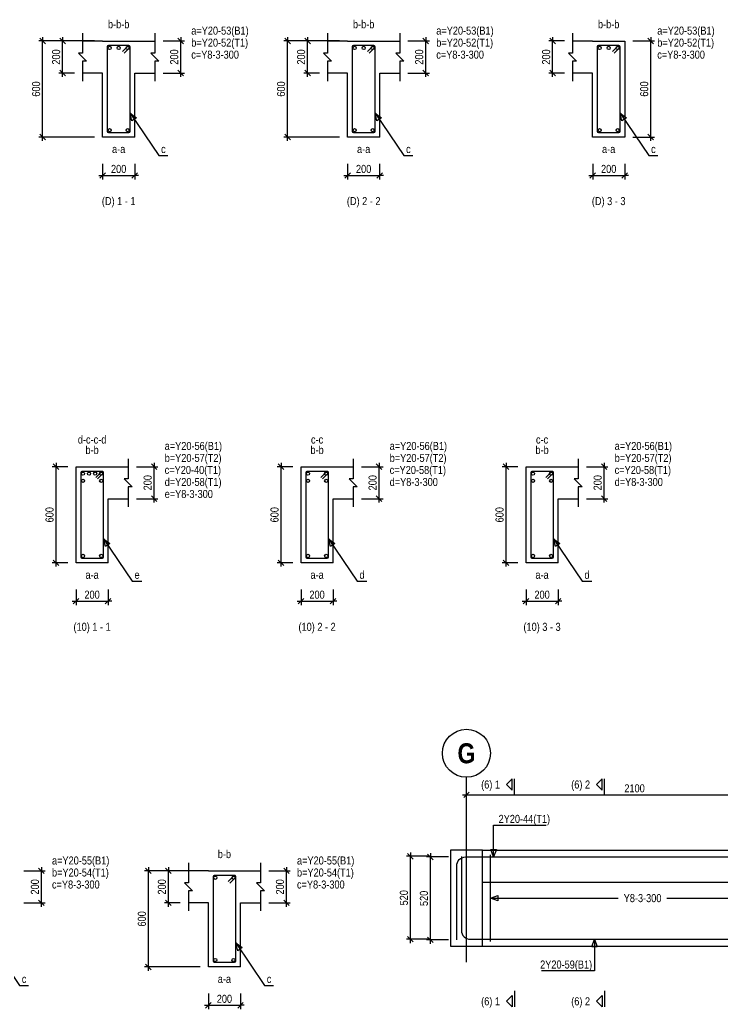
# Model space of a CAD drawing. Extents: x 0 to 206258, y -403073 to 0.
# Drawn here: x 23630 to 32404, y -278283 to -265919 of the extents above; entities that cross this region are included whole.
import ezdxf
from ezdxf.enums import TextEntityAlignment as Align
from ezdxf.lldxf.tags import DXFTag

# ---------------------------------------------------------------- set-up
doc = ezdxf.new("R2010")
doc.units = 0
doc.header["$LTSCALE"] = 1000
for name, color, linetype in [('Axis Circle(Dir 2)', 150, 'Continuous'), ('Axis Label(Dir 1)', 7, 'Continuous'), ('Axis Line(Dir 2)', 150, 'CENTER2'), ('Break Line', 5, 'Continuous'), ('Dimension Line', 5, 'Continuous'), ('Front Elevation Line', 40, 'Continuous'), ('Leader Line', 5, 'Continuous'), ('Link Line', 3, 'Continuous'), ('Rebar Label', 6, 'Continuous'), ('Rebar Line', 7, 'Continuous'), ('Section Label', 1, 'Continuous'), ('Section Line', 1, 'Continuous'), ('Top Rebar Label', 6, 'Continuous'), ('Top Rebar Line', 7, 'Continuous')]:
    doc.layers.add(name, color=color, linetype=linetype)
for name, color, linetype, true_color in [('Back Elevation Line', 191, 'HIDDEN2', 0xd4aaff), ('Beam Line(D)', 112, 'Continuous', 0x00bd5e), ('Link Label', 94, 'Continuous', 0x008100)]:
    doc.layers.add(name, color=color, linetype=linetype, true_color=true_color)
doc.styles.add('Axis Label(Dir 1)', font='ARIALNB.TTF', dxfattribs={"height": 250})
doc.styles.add('Dimension Text', font='ARIALN.TTF', dxfattribs={"height": 100})
doc.styles.add('Link Label', font='ARIALN.TTF', dxfattribs={"height": 100})
doc.styles.add('Rebar Label', font='ARIALN.TTF', dxfattribs={"height": 100})
doc.styles.add('Section Label', font='ARIALN.TTF', dxfattribs={"height": 100})
doc.styles.add('Top Rebar Label', font='ARIALN.TTF', dxfattribs={"height": 100})
tags = doc.linetypes.add('CENTER2', pattern=[1.125, 0.75, -0.125, 0.125, -0.125]).pattern_tags.tags
tags[10:11] = [DXFTag(74, 4), DXFTag(75, 0), DXFTag(340, '0'), DXFTag(46, 0.0), DXFTag(50, 0.0), DXFTag(44, 0.0), DXFTag(45, 0.0)]
tags[8:9] = [DXFTag(74, 4), DXFTag(75, 0), DXFTag(340, '0'), DXFTag(46, 0.0), DXFTag(50, 0.0), DXFTag(44, 0.0), DXFTag(45, 0.0)]
tags[6:7] = [DXFTag(74, 4), DXFTag(75, 0), DXFTag(340, '0'), DXFTag(46, 0.0), DXFTag(50, 0.0), DXFTag(44, 0.0), DXFTag(45, 0.0)]
tags[4:5] = [DXFTag(74, 4), DXFTag(75, 0), DXFTag(340, '0'), DXFTag(46, 0.0), DXFTag(50, 0.0), DXFTag(44, 0.0), DXFTag(45, 0.0)]
tags = doc.linetypes.add('HIDDEN2', pattern=[0.1875, 0.125, -0.0625]).pattern_tags.tags
tags[6:7] = [DXFTag(74, 4), DXFTag(75, 0), DXFTag(340, '0'), DXFTag(46, 0.0), DXFTag(50, 0.0), DXFTag(44, 0.0), DXFTag(45, 0.0)]
tags[4:5] = [DXFTag(74, 4), DXFTag(75, 0), DXFTag(340, '0'), DXFTag(46, 0.0), DXFTag(50, 0.0), DXFTag(44, 0.0), DXFTag(45, 0.0)]
doc.dimstyles.new('BEAM', dxfattribs={"dimtxt": 100, "dimasz": 30, "dimexe": 48.3, "dimexo": 103.5, "dimgap": 30, "dimtad": 1, "dimtoh": 1, "dimdec": 1, "dimlfac": 0.5, "dimdsep": 46, "dimtxsty": 'Dimension Text', "dimblk": 'PCDIM_TICK', "dimcen": 0.09, "dimclrd": 5, "dimclre": 5, "dimclrt": 5, "dimadec": 1, "dimazin": 0, "dimtp": 1, "dimtm": 1, "dimtfac": 1, "dimtdec": 4, "dimtofl": 0, "dimtmove": 0, "dimatfit": 3, "dimfxl": 1, "dimtolj": 1, "dimtzin": 0, "dimarcsym": 0})

# ---------------------------------------------------------------- blocks, each defined once
blk = doc.blocks.new('PCDIM_TICK')
at = {"layer": 'Dimension Line', "color": 0, "transparency": 33554687}
for p, q in [((1.15, 1.15), (-1.15, -1.15)), ((1.61, 0), (0, 0))]:
    blk.add_line(p, q, dxfattribs=at)
blk = doc.blocks.new('*U3392')
at = {"layer": 'Dimension Line', "color": 5, "true_color": 0x0000ff, "transparency": 16777216}
for p, q in [((25419, -266184), (25688, -266184)), ((25640, -266584), (25640, -266184)), ((25419, -266584), (25688, -266584))]:
    blk.add_line(p, q, dxfattribs=at)
at = {"layer": 'Dimension Line', "color": 5, "true_color": 0x0000ff, "transparency": 16777216, "xscale": 30, "yscale": 30}
for p, rotation in [((25640, -266184), 89.99999999999447), ((25640, -266584), 269.9999999999834)]:
    blk.add_blockref('PCDIM_TICK', p, dxfattribs=dict(at, rotation=rotation))
at = {"layer": 'Dimension Line', "color": 5, "true_color": 0x0000ff, "transparency": 16777216, "insert": (25610, -266384), "char_height": 100, "width": 182.77, "attachment_point": 8, "rotation": 90, "style": 'Dimension Text'}
blk.add_mtext('200', dxfattribs=at)
blk = doc.blocks.new('*U3393')
at = {"layer": 'Dimension Line', "color": 5, "true_color": 0x0000ff, "transparency": 16777216}
for p, q in [((24312, -266184), (24117, -266184)), ((24165, -266584), (24165, -266184)), ((24312, -266584), (24117, -266584))]:
    blk.add_line(p, q, dxfattribs=at)
at = {"layer": 'Dimension Line', "color": 5, "true_color": 0x0000ff, "transparency": 16777216, "xscale": 30, "yscale": 30}
for p, rotation in [((24165, -266184), 89.99999999999447), ((24165, -266584), 269.9999999999834)]:
    blk.add_blockref('PCDIM_TICK', p, dxfattribs=dict(at, rotation=rotation))
at = {"layer": 'Dimension Line', "color": 5, "true_color": 0x0000ff, "transparency": 16777216, "insert": (24135, -266384), "char_height": 100, "width": 182.77, "attachment_point": 8, "rotation": 90, "style": 'Dimension Text'}
blk.add_mtext('200', dxfattribs=at)
blk = doc.blocks.new('*U3394')
at = {"layer": 'Dimension Line', "color": 5, "true_color": 0x0000ff, "transparency": 16777216}
for p, q in [((24562, -266184), (23867, -266184)), ((23915, -267384), (23915, -266184)), ((24562, -267384), (23867, -267384))]:
    blk.add_line(p, q, dxfattribs=at)
at = {"layer": 'Dimension Line', "color": 5, "true_color": 0x0000ff, "transparency": 16777216, "xscale": 30, "yscale": 30}
for p, rotation in [((23915, -266184), 89.99999999999447), ((23915, -267384), 269.9999999999834)]:
    blk.add_blockref('PCDIM_TICK', p, dxfattribs=dict(at, rotation=rotation))
at = {"layer": 'Dimension Line', "color": 5, "true_color": 0x0000ff, "transparency": 16777216, "insert": (23885, -266784), "char_height": 100, "width": 181.97, "attachment_point": 8, "rotation": 90, "style": 'Dimension Text'}
blk.add_mtext('600', dxfattribs=at)
blk = doc.blocks.new('*U3395')
at = {"layer": 'Dimension Line', "color": 5, "true_color": 0x0000ff, "transparency": 16777216}
for p, q in [((24665, -267718), (24665, -267913)), ((25065, -267718), (25065, -267913)), ((24665, -267864), (25065, -267864))]:
    blk.add_line(p, q, dxfattribs=at)
at = {"layer": 'Dimension Line', "color": 5, "true_color": 0x0000ff, "transparency": 16777216, "xscale": 30, "yscale": 30, "rotation": 180.0000000000004}
blk.add_blockref('PCDIM_TICK', (24665, -267864), dxfattribs=at)
at = {"layer": 'Dimension Line', "color": 5, "true_color": 0x0000ff, "transparency": 16777216, "xscale": 30, "yscale": 30}
blk.add_blockref('PCDIM_TICK', (25065, -267864), dxfattribs=at)
at = {"layer": 'Dimension Line', "color": 5, "true_color": 0x0000ff, "transparency": 16777216, "insert": (24865, -267834), "char_height": 100, "width": 182.77, "attachment_point": 8, "style": 'Dimension Text'}
blk.add_mtext('200', dxfattribs=at)
blk = doc.blocks.new('*U3396')
at = {"layer": 'Dimension Line', "color": 5, "true_color": 0x0000ff, "transparency": 16777216}
for p, q in [((28479, -266184), (28749, -266184)), ((28700, -266584), (28700, -266184)), ((28479, -266584), (28749, -266584))]:
    blk.add_line(p, q, dxfattribs=at)
at = {"layer": 'Dimension Line', "color": 5, "true_color": 0x0000ff, "transparency": 16777216, "xscale": 30, "yscale": 30}
for p, rotation in [((28700, -266184), 89.99999999999447), ((28700, -266584), 269.9999999999834)]:
    blk.add_blockref('PCDIM_TICK', p, dxfattribs=dict(at, rotation=rotation))
at = {"layer": 'Dimension Line', "color": 5, "true_color": 0x0000ff, "transparency": 16777216, "insert": (28670, -266384), "char_height": 100, "width": 182.77, "attachment_point": 8, "rotation": 90, "style": 'Dimension Text'}
blk.add_mtext('200', dxfattribs=at)
blk = doc.blocks.new('*U3397')
at = {"layer": 'Dimension Line', "color": 5, "true_color": 0x0000ff, "transparency": 16777216}
for p, q in [((27372, -266184), (27177, -266184)), ((27225, -266584), (27225, -266184)), ((27372, -266584), (27177, -266584))]:
    blk.add_line(p, q, dxfattribs=at)
at = {"layer": 'Dimension Line', "color": 5, "true_color": 0x0000ff, "transparency": 16777216, "xscale": 30, "yscale": 30}
for p, rotation in [((27225, -266184), 89.99999999999447), ((27225, -266584), 269.9999999999834)]:
    blk.add_blockref('PCDIM_TICK', p, dxfattribs=dict(at, rotation=rotation))
at = {"layer": 'Dimension Line', "color": 5, "true_color": 0x0000ff, "transparency": 16777216, "insert": (27195, -266384), "char_height": 100, "width": 182.77, "attachment_point": 8, "rotation": 90, "style": 'Dimension Text'}
blk.add_mtext('200', dxfattribs=at)
blk = doc.blocks.new('*U3398')
at = {"layer": 'Dimension Line', "color": 5, "true_color": 0x0000ff, "transparency": 16777216}
for p, q in [((27622, -266184), (26927, -266184)), ((26975, -267384), (26975, -266184)), ((27622, -267384), (26927, -267384))]:
    blk.add_line(p, q, dxfattribs=at)
at = {"layer": 'Dimension Line', "color": 5, "true_color": 0x0000ff, "transparency": 16777216, "xscale": 30, "yscale": 30}
for p, rotation in [((26975, -266184), 89.99999999999447), ((26975, -267384), 269.9999999999834)]:
    blk.add_blockref('PCDIM_TICK', p, dxfattribs=dict(at, rotation=rotation))
at = {"layer": 'Dimension Line', "color": 5, "true_color": 0x0000ff, "transparency": 16777216, "insert": (26945, -266784), "char_height": 100, "width": 181.97, "attachment_point": 8, "rotation": 90, "style": 'Dimension Text'}
blk.add_mtext('600', dxfattribs=at)
blk = doc.blocks.new('*U3399')
at = {"layer": 'Dimension Line', "color": 5, "true_color": 0x0000ff, "transparency": 16777216}
for p, q in [((27725, -267718), (27725, -267913)), ((28125, -267718), (28125, -267913)), ((27725, -267864), (28125, -267864))]:
    blk.add_line(p, q, dxfattribs=at)
at = {"layer": 'Dimension Line', "color": 5, "true_color": 0x0000ff, "transparency": 16777216, "xscale": 30, "yscale": 30, "rotation": 180.0000000000004}
blk.add_blockref('PCDIM_TICK', (27725, -267864), dxfattribs=at)
at = {"layer": 'Dimension Line', "color": 5, "true_color": 0x0000ff, "transparency": 16777216, "xscale": 30, "yscale": 30}
blk.add_blockref('PCDIM_TICK', (28125, -267864), dxfattribs=at)
at = {"layer": 'Dimension Line', "color": 5, "true_color": 0x0000ff, "transparency": 16777216, "insert": (27925, -267834), "char_height": 100, "width": 182.77, "attachment_point": 8, "style": 'Dimension Text'}
blk.add_mtext('200', dxfattribs=at)
blk = doc.blocks.new('*U3400')
at = {"layer": 'Dimension Line', "color": 5, "true_color": 0x0000ff, "transparency": 16777216}
for p, q in [((31289, -266184), (31559, -266184)), ((31511, -267384), (31511, -266184)), ((31289, -267384), (31559, -267384))]:
    blk.add_line(p, q, dxfattribs=at)
at = {"layer": 'Dimension Line', "color": 5, "true_color": 0x0000ff, "transparency": 16777216, "xscale": 30, "yscale": 30}
for p, rotation in [((31511, -266184), 89.99999999999447), ((31511, -267384), 269.9999999999834)]:
    blk.add_blockref('PCDIM_TICK', p, dxfattribs=dict(at, rotation=rotation))
at = {"layer": 'Dimension Line', "color": 5, "true_color": 0x0000ff, "transparency": 16777216, "insert": (31481, -266784), "char_height": 100, "width": 181.97, "attachment_point": 8, "rotation": 90, "style": 'Dimension Text'}
blk.add_mtext('600', dxfattribs=at)
blk = doc.blocks.new('*U3401')
at = {"layer": 'Dimension Line', "color": 5, "true_color": 0x0000ff, "transparency": 16777216}
for p, q in [((30432, -266184), (30237, -266184)), ((30286, -266584), (30286, -266184)), ((30432, -266584), (30237, -266584))]:
    blk.add_line(p, q, dxfattribs=at)
at = {"layer": 'Dimension Line', "color": 5, "true_color": 0x0000ff, "transparency": 16777216, "xscale": 30, "yscale": 30}
for p, rotation in [((30286, -266184), 89.99999999999447), ((30286, -266584), 269.9999999999834)]:
    blk.add_blockref('PCDIM_TICK', p, dxfattribs=dict(at, rotation=rotation))
at = {"layer": 'Dimension Line', "color": 5, "true_color": 0x0000ff, "transparency": 16777216, "insert": (30256, -266384), "char_height": 100, "width": 182.77, "attachment_point": 8, "rotation": 90, "style": 'Dimension Text'}
blk.add_mtext('200', dxfattribs=at)
blk = doc.blocks.new('*U3402')
at = {"layer": 'Dimension Line', "color": 5, "true_color": 0x0000ff, "transparency": 16777216}
for p, q in [((30786, -267718), (30786, -267913)), ((31186, -267718), (31186, -267913)), ((30786, -267864), (31186, -267864))]:
    blk.add_line(p, q, dxfattribs=at)
at = {"layer": 'Dimension Line', "color": 5, "true_color": 0x0000ff, "transparency": 16777216, "xscale": 30, "yscale": 30, "rotation": 180.0000000000004}
blk.add_blockref('PCDIM_TICK', (30786, -267864), dxfattribs=at)
at = {"layer": 'Dimension Line', "color": 5, "true_color": 0x0000ff, "transparency": 16777216, "xscale": 30, "yscale": 30}
blk.add_blockref('PCDIM_TICK', (31186, -267864), dxfattribs=at)
at = {"layer": 'Dimension Line', "color": 5, "true_color": 0x0000ff, "transparency": 16777216, "insert": (30986, -267834), "char_height": 100, "width": 182.77, "attachment_point": 8, "style": 'Dimension Text'}
blk.add_mtext('200', dxfattribs=at)
blk = doc.blocks.new('*U3432')
at = {"layer": 'Dimension Line', "color": 5, "true_color": 0x0000ff, "transparency": 16777216}
for p, q in [((25087, -271504), (25356, -271504)), ((25308, -271904), (25308, -271504)), ((25087, -271904), (25356, -271904))]:
    blk.add_line(p, q, dxfattribs=at)
at = {"layer": 'Dimension Line', "color": 5, "true_color": 0x0000ff, "transparency": 16777216, "xscale": 30, "yscale": 30}
for p, rotation in [((25308, -271504), 89.99999999999447), ((25308, -271904), 269.9999999999834)]:
    blk.add_blockref('PCDIM_TICK', p, dxfattribs=dict(at, rotation=rotation))
at = {"layer": 'Dimension Line', "color": 5, "true_color": 0x0000ff, "transparency": 16777216, "insert": (25278, -271704), "char_height": 100, "width": 182.77, "attachment_point": 8, "rotation": 90, "style": 'Dimension Text'}
blk.add_mtext('200', dxfattribs=at)
blk = doc.blocks.new('*U3433')
at = {"layer": 'Dimension Line', "color": 5, "true_color": 0x0000ff, "transparency": 16777216}
for p, q in [((24230, -271504), (24035, -271504)), ((24083, -272704), (24083, -271504)), ((24230, -272704), (24035, -272704))]:
    blk.add_line(p, q, dxfattribs=at)
at = {"layer": 'Dimension Line', "color": 5, "true_color": 0x0000ff, "transparency": 16777216, "xscale": 30, "yscale": 30}
for p, rotation in [((24083, -271504), 89.99999999999447), ((24083, -272704), 269.9999999999834)]:
    blk.add_blockref('PCDIM_TICK', p, dxfattribs=dict(at, rotation=rotation))
at = {"layer": 'Dimension Line', "color": 5, "true_color": 0x0000ff, "transparency": 16777216, "insert": (24053, -272104), "char_height": 100, "width": 181.97, "attachment_point": 8, "rotation": 90, "style": 'Dimension Text'}
blk.add_mtext('600', dxfattribs=at)
blk = doc.blocks.new('*U3434')
at = {"layer": 'Dimension Line', "color": 5, "true_color": 0x0000ff, "transparency": 16777216}
for p, q in [((24333, -273038), (24333, -273233)), ((24733, -273038), (24733, -273233)), ((24333, -273184), (24733, -273184))]:
    blk.add_line(p, q, dxfattribs=at)
at = {"layer": 'Dimension Line', "color": 5, "true_color": 0x0000ff, "transparency": 16777216, "xscale": 30, "yscale": 30, "rotation": 180.0000000000004}
blk.add_blockref('PCDIM_TICK', (24333, -273184), dxfattribs=at)
at = {"layer": 'Dimension Line', "color": 5, "true_color": 0x0000ff, "transparency": 16777216, "xscale": 30, "yscale": 30}
blk.add_blockref('PCDIM_TICK', (24733, -273184), dxfattribs=at)
at = {"layer": 'Dimension Line', "color": 5, "true_color": 0x0000ff, "transparency": 16777216, "insert": (24533, -273154), "char_height": 100, "width": 182.77, "attachment_point": 8, "style": 'Dimension Text'}
blk.add_mtext('200', dxfattribs=at)
blk = doc.blocks.new('*U3435')
at = {"layer": 'Dimension Line', "color": 5, "true_color": 0x0000ff, "transparency": 16777216}
for p, q in [((27897, -271504), (28167, -271504)), ((28118, -271904), (28118, -271504)), ((27897, -271904), (28167, -271904))]:
    blk.add_line(p, q, dxfattribs=at)
at = {"layer": 'Dimension Line', "color": 5, "true_color": 0x0000ff, "transparency": 16777216, "xscale": 30, "yscale": 30}
for p, rotation in [((28118, -271504), 89.99999999999447), ((28118, -271904), 269.9999999999834)]:
    blk.add_blockref('PCDIM_TICK', p, dxfattribs=dict(at, rotation=rotation))
at = {"layer": 'Dimension Line', "color": 5, "true_color": 0x0000ff, "transparency": 16777216, "insert": (28088, -271704), "char_height": 100, "width": 182.77, "attachment_point": 8, "rotation": 90, "style": 'Dimension Text'}
blk.add_mtext('200', dxfattribs=at)
blk = doc.blocks.new('*U3436')
at = {"layer": 'Dimension Line', "color": 5, "true_color": 0x0000ff, "transparency": 16777216}
for p, q in [((27040, -271504), (26845, -271504)), ((26893, -272704), (26893, -271504)), ((27040, -272704), (26845, -272704))]:
    blk.add_line(p, q, dxfattribs=at)
at = {"layer": 'Dimension Line', "color": 5, "true_color": 0x0000ff, "transparency": 16777216, "xscale": 30, "yscale": 30}
for p, rotation in [((26893, -271504), 89.99999999999447), ((26893, -272704), 269.9999999999834)]:
    blk.add_blockref('PCDIM_TICK', p, dxfattribs=dict(at, rotation=rotation))
at = {"layer": 'Dimension Line', "color": 5, "true_color": 0x0000ff, "transparency": 16777216, "insert": (26863, -272104), "char_height": 100, "width": 181.97, "attachment_point": 8, "rotation": 90, "style": 'Dimension Text'}
blk.add_mtext('600', dxfattribs=at)
blk = doc.blocks.new('*U3437')
at = {"layer": 'Dimension Line', "color": 5, "true_color": 0x0000ff, "transparency": 16777216}
for p, q in [((27143, -273038), (27143, -273233)), ((27543, -273038), (27543, -273233)), ((27143, -273184), (27543, -273184))]:
    blk.add_line(p, q, dxfattribs=at)
at = {"layer": 'Dimension Line', "color": 5, "true_color": 0x0000ff, "transparency": 16777216, "xscale": 30, "yscale": 30, "rotation": 180.0000000000004}
blk.add_blockref('PCDIM_TICK', (27143, -273184), dxfattribs=at)
at = {"layer": 'Dimension Line', "color": 5, "true_color": 0x0000ff, "transparency": 16777216, "xscale": 30, "yscale": 30}
blk.add_blockref('PCDIM_TICK', (27543, -273184), dxfattribs=at)
at = {"layer": 'Dimension Line', "color": 5, "true_color": 0x0000ff, "transparency": 16777216, "insert": (27343, -273154), "char_height": 100, "width": 182.77, "attachment_point": 8, "style": 'Dimension Text'}
blk.add_mtext('200', dxfattribs=at)
blk = doc.blocks.new('*U3438')
at = {"layer": 'Dimension Line', "color": 5, "true_color": 0x0000ff, "transparency": 16777216}
for p, q in [((30707, -271504), (30977, -271504)), ((30929, -271904), (30929, -271504)), ((30707, -271904), (30977, -271904))]:
    blk.add_line(p, q, dxfattribs=at)
at = {"layer": 'Dimension Line', "color": 5, "true_color": 0x0000ff, "transparency": 16777216, "xscale": 30, "yscale": 30}
for p, rotation in [((30929, -271504), 89.99999999999447), ((30929, -271904), 269.9999999999834)]:
    blk.add_blockref('PCDIM_TICK', p, dxfattribs=dict(at, rotation=rotation))
at = {"layer": 'Dimension Line', "color": 5, "true_color": 0x0000ff, "transparency": 16777216, "insert": (30899, -271704), "char_height": 100, "width": 182.77, "attachment_point": 8, "rotation": 90, "style": 'Dimension Text'}
blk.add_mtext('200', dxfattribs=at)
blk = doc.blocks.new('*U3439')
at = {"layer": 'Dimension Line', "color": 5, "true_color": 0x0000ff, "transparency": 16777216}
for p, q in [((29850, -271504), (29655, -271504)), ((29704, -272704), (29704, -271504)), ((29850, -272704), (29655, -272704))]:
    blk.add_line(p, q, dxfattribs=at)
at = {"layer": 'Dimension Line', "color": 5, "true_color": 0x0000ff, "transparency": 16777216, "xscale": 30, "yscale": 30}
for p, rotation in [((29704, -271504), 89.99999999999447), ((29704, -272704), 269.9999999999834)]:
    blk.add_blockref('PCDIM_TICK', p, dxfattribs=dict(at, rotation=rotation))
at = {"layer": 'Dimension Line', "color": 5, "true_color": 0x0000ff, "transparency": 16777216, "insert": (29674, -272104), "char_height": 100, "width": 181.97, "attachment_point": 8, "rotation": 90, "style": 'Dimension Text'}
blk.add_mtext('600', dxfattribs=at)
blk = doc.blocks.new('*U3440')
at = {"layer": 'Dimension Line', "color": 5, "true_color": 0x0000ff, "transparency": 16777216}
for p, q in [((29954, -273038), (29954, -273233)), ((30354, -273038), (30354, -273233)), ((29954, -273184), (30354, -273184))]:
    blk.add_line(p, q, dxfattribs=at)
at = {"layer": 'Dimension Line', "color": 5, "true_color": 0x0000ff, "transparency": 16777216, "xscale": 30, "yscale": 30, "rotation": 180.0000000000004}
blk.add_blockref('PCDIM_TICK', (29954, -273184), dxfattribs=at)
at = {"layer": 'Dimension Line', "color": 5, "true_color": 0x0000ff, "transparency": 16777216, "xscale": 30, "yscale": 30}
blk.add_blockref('PCDIM_TICK', (30354, -273184), dxfattribs=at)
at = {"layer": 'Dimension Line', "color": 5, "true_color": 0x0000ff, "transparency": 16777216, "insert": (30154, -273154), "char_height": 100, "width": 182.77, "attachment_point": 8, "style": 'Dimension Text'}
blk.add_mtext('200', dxfattribs=at)
blk = doc.blocks.new('*U3484')
at = {"layer": 'Dimension Line', "color": 5, "true_color": 0x0000ff, "transparency": 16777216}
for p, q in [((23679, -276554), (23949, -276554)), ((23900, -276954), (23900, -276554)), ((23679, -276954), (23949, -276954))]:
    blk.add_line(p, q, dxfattribs=at)
at = {"layer": 'Dimension Line', "color": 5, "true_color": 0x0000ff, "transparency": 16777216, "xscale": 30, "yscale": 30}
for p, rotation in [((23900, -276554), 89.99999999999447), ((23900, -276954), 269.9999999999834)]:
    blk.add_blockref('PCDIM_TICK', p, dxfattribs=dict(at, rotation=rotation))
at = {"layer": 'Dimension Line', "color": 5, "true_color": 0x0000ff, "transparency": 16777216, "insert": (23870, -276754), "char_height": 100, "width": 182.77, "attachment_point": 8, "rotation": 90, "style": 'Dimension Text'}
blk.add_mtext('200', dxfattribs=at)
blk = doc.blocks.new('*U3488')
at = {"layer": 'Dimension Line', "color": 5, "true_color": 0x0000ff, "transparency": 16777216}
for p, q in [((26739, -276554), (27009, -276554)), ((26961, -276954), (26961, -276554)), ((26739, -276954), (27009, -276954))]:
    blk.add_line(p, q, dxfattribs=at)
at = {"layer": 'Dimension Line', "color": 5, "true_color": 0x0000ff, "transparency": 16777216, "xscale": 30, "yscale": 30}
for p, rotation in [((26961, -276554), 89.99999999999447), ((26961, -276954), 269.9999999999834)]:
    blk.add_blockref('PCDIM_TICK', p, dxfattribs=dict(at, rotation=rotation))
at = {"layer": 'Dimension Line', "color": 5, "true_color": 0x0000ff, "transparency": 16777216, "insert": (26931, -276754), "char_height": 100, "width": 182.77, "attachment_point": 8, "rotation": 90, "style": 'Dimension Text'}
blk.add_mtext('200', dxfattribs=at)
blk = doc.blocks.new('*U3489')
at = {"layer": 'Dimension Line', "color": 5, "true_color": 0x0000ff, "transparency": 16777216}
for p, q in [((25632, -276554), (25437, -276554)), ((25486, -276954), (25486, -276554)), ((25632, -276954), (25437, -276954))]:
    blk.add_line(p, q, dxfattribs=at)
at = {"layer": 'Dimension Line', "color": 5, "true_color": 0x0000ff, "transparency": 16777216, "xscale": 30, "yscale": 30}
for p, rotation in [((25486, -276554), 89.99999999999447), ((25486, -276954), 269.9999999999834)]:
    blk.add_blockref('PCDIM_TICK', p, dxfattribs=dict(at, rotation=rotation))
at = {"layer": 'Dimension Line', "color": 5, "true_color": 0x0000ff, "transparency": 16777216, "insert": (25456, -276754), "char_height": 100, "width": 182.77, "attachment_point": 8, "rotation": 90, "style": 'Dimension Text'}
blk.add_mtext('200', dxfattribs=at)
blk = doc.blocks.new('*U3490')
at = {"layer": 'Dimension Line', "color": 5, "true_color": 0x0000ff, "transparency": 16777216}
for p, q in [((25882, -276554), (25187, -276554)), ((25236, -277754), (25236, -276554)), ((25882, -277754), (25187, -277754))]:
    blk.add_line(p, q, dxfattribs=at)
at = {"layer": 'Dimension Line', "color": 5, "true_color": 0x0000ff, "transparency": 16777216, "xscale": 30, "yscale": 30}
for p, rotation in [((25236, -276554), 89.99999999999447), ((25236, -277754), 269.9999999999834)]:
    blk.add_blockref('PCDIM_TICK', p, dxfattribs=dict(at, rotation=rotation))
at = {"layer": 'Dimension Line', "color": 5, "true_color": 0x0000ff, "transparency": 16777216, "insert": (25206, -277154), "char_height": 100, "width": 181.97, "attachment_point": 8, "rotation": 90, "style": 'Dimension Text'}
blk.add_mtext('600', dxfattribs=at)
blk = doc.blocks.new('*U3491')
at = {"layer": 'Dimension Line', "color": 5, "true_color": 0x0000ff, "transparency": 16777216}
for p, q in [((25986, -278088), (25986, -278283)), ((26386, -278088), (26386, -278283)), ((25986, -278234), (26386, -278234))]:
    blk.add_line(p, q, dxfattribs=at)
at = {"layer": 'Dimension Line', "color": 5, "true_color": 0x0000ff, "transparency": 16777216, "xscale": 30, "yscale": 30, "rotation": 180.0000000000004}
blk.add_blockref('PCDIM_TICK', (25986, -278234), dxfattribs=at)
at = {"layer": 'Dimension Line', "color": 5, "true_color": 0x0000ff, "transparency": 16777216, "xscale": 30, "yscale": 30}
blk.add_blockref('PCDIM_TICK', (26386, -278234), dxfattribs=at)
at = {"layer": 'Dimension Line', "color": 5, "true_color": 0x0000ff, "transparency": 16777216, "insert": (26186, -278204), "char_height": 100, "width": 182.77, "attachment_point": 8, "style": 'Dimension Text'}
blk.add_mtext('200', dxfattribs=at)
blk = doc.blocks.new('*U3492')
at = {"layer": 'Dimension Line', "color": 5, "true_color": 0x0000ff, "transparency": 16777216}
for p, q in [((28984, -276380), (28711, -276380)), ((28759, -277416), (28759, -276380)), ((28984, -277416), (28711, -277416))]:
    blk.add_line(p, q, dxfattribs=at)
at = {"layer": 'Dimension Line', "color": 5, "true_color": 0x0000ff, "transparency": 16777216, "xscale": 30, "yscale": 30}
for p, rotation in [((28759, -276380), 89.99999999999447), ((28759, -277416), 269.9999999999834)]:
    blk.add_blockref('PCDIM_TICK', p, dxfattribs=dict(at, rotation=rotation))
at = {"layer": 'Dimension Line', "color": 5, "true_color": 0x0000ff, "transparency": 16777216, "insert": (28729, -276898), "char_height": 100, "width": 181.5, "attachment_point": 8, "rotation": 90, "style": 'Dimension Text'}
blk.add_mtext('520', dxfattribs=at)
blk = doc.blocks.new('*U3493')
at = {"layer": 'Dimension Line', "color": 5, "true_color": 0x0000ff, "transparency": 16777216}
for p, q in [((28734, -276372), (28461, -276372)), ((28509, -277408), (28509, -276372)), ((28734, -277408), (28461, -277408))]:
    blk.add_line(p, q, dxfattribs=at)
at = {"layer": 'Dimension Line', "color": 5, "true_color": 0x0000ff, "transparency": 16777216, "xscale": 30, "yscale": 30}
for p, rotation in [((28509, -276372), 89.99999999999447), ((28509, -277408), 269.9999999999834)]:
    blk.add_blockref('PCDIM_TICK', p, dxfattribs=dict(at, rotation=rotation))
at = {"layer": 'Dimension Line', "color": 5, "true_color": 0x0000ff, "transparency": 16777216, "insert": (28479, -276890), "char_height": 100, "width": 181.5, "attachment_point": 8, "rotation": 90, "style": 'Dimension Text'}
blk.add_mtext('520', dxfattribs=at)
blk = doc.blocks.new('*U3494')
at = {"layer": 'Dimension Line', "color": 5, "true_color": 0x0000ff, "transparency": 16777216}
for p, q in [((29209, -275751), (29209, -275556)), ((33409, -275751), (33409, -275556)), ((29209, -275604), (33409, -275604))]:
    blk.add_line(p, q, dxfattribs=at)
at = {"layer": 'Dimension Line', "color": 5, "true_color": 0x0000ff, "transparency": 16777216, "xscale": 30, "yscale": 30, "rotation": 180.0000000000004}
blk.add_blockref('PCDIM_TICK', (29209, -275604), dxfattribs=at)
at = {"layer": 'Dimension Line', "color": 5, "true_color": 0x0000ff, "transparency": 16777216, "xscale": 30, "yscale": 30}
blk.add_blockref('PCDIM_TICK', (33409, -275604), dxfattribs=at)
at = {"layer": 'Dimension Line', "color": 5, "true_color": 0x0000ff, "transparency": 16777216, "insert": (31309, -275574), "char_height": 100, "width": 247.25, "attachment_point": 8, "style": 'Dimension Text'}
blk.add_mtext('2100', dxfattribs=at)

msp = doc.modelspace()

# ---------------------------------------------------------------- linework, layer by layer
at = {"layer": 'Axis Circle(Dir 2)', "transparency": 33554687}
msp.add_circle((29209.055, -275084.284), 300, dxfattribs=at)
at = {"layer": 'Axis Line(Dir 2)', "transparency": 33554687}
msp.add_lwpolyline([(29209.055, -277694.284), (29209.055, -275384.284)], dxfattribs=at)
at = {"layer": 'Back Elevation Line', "transparency": 33554687}
for points in [[(29409.055, -276294.284), (29009.055, -276294.284)], [(29009.055, -276294.284), (29009.055, -277494.284)], [(29409.055, -277494.284), (29409.055, -276294.284)], [(29009.055, -277494.284), (29409.055, -277494.284)]]:
    msp.add_lwpolyline(points, dxfattribs=at)
at = {"layer": 'Beam Line(D)', "transparency": 33554687}
for points in [[(24665.146, -266184.284), (24415.146, -266184.284)], [(24665.146, -266184.284), (25065.146, -266184.284)], [(24665.146, -266184.284), (24665.146, -266184.284)], [(25065.146, -266184.284), (25065.146, -266184.284)], [(25065.146, -266184.284), (25315.146, -266184.284)], [(27725.385, -266184.284), (27475.385, -266184.284)], [(27725.385, -266184.284), (28125.385, -266184.284)], [(27725.385, -266184.284), (27725.385, -266184.284)], [(28125.385, -266184.284), (28125.385, -266184.284)], [(28125.385, -266184.284), (28375.385, -266184.284)], [(30785.623, -266184.284), (31185.623, -266184.284), (31185.623, -267384.284), (30785.623, -267384.284), (30785.623, -266584.284), (30535.623, -266584.284)], [(30785.623, -266184.284), (30535.623, -266184.284)], [(30785.623, -266184.284), (30785.623, -266184.284)], [(25065.146, -267384.284), (24665.146, -267384.284), (24665.146, -266584.284), (24415.146, -266584.284)], [(25065.146, -267384.284), (25065.146, -266584.284), (25315.146, -266584.284)], [(28125.385, -267384.284), (27725.385, -267384.284), (27725.385, -266584.284), (27475.385, -266584.284)], [(28125.385, -267384.284), (28125.385, -266584.284), (28375.385, -266584.284)], [(24333.146, -271504.284), (24733.146, -271504.284)], [(24733.146, -272704.284), (24333.146, -272704.284), (24333.146, -271504.284)], [(24733.146, -271504.284), (24733.146, -271504.284)], [(24733.146, -271504.284), (24983.146, -271504.284)], [(27143.385, -271504.284), (27543.385, -271504.284)], [(27543.385, -272704.284), (27143.385, -272704.284), (27143.385, -271504.284)], [(27543.385, -271504.284), (27543.385, -271504.284)], [(27543.385, -271504.284), (27793.385, -271504.284)], [(29953.623, -271504.284), (30353.623, -271504.284)], [(30353.623, -272704.284), (29953.623, -272704.284), (29953.623, -271504.284)], [(30353.623, -271504.284), (30353.623, -271504.284)], [(30353.623, -271504.284), (30603.623, -271504.284)], [(24733.146, -272704.284), (24733.146, -271904.284), (24983.146, -271904.284)], [(27543.385, -272704.284), (27543.385, -271904.284), (27793.385, -271904.284)], [(30353.623, -272704.284), (30353.623, -271904.284), (30603.623, -271904.284)], [(29009.055, -276294.284), (29009.055, -277494.284)], [(29409.055, -276294.284), (29009.055, -276294.284)], [(29409.055, -276294.284), (33409.055, -276294.284)], [(25985.623, -276554.284), (25735.623, -276554.284)], [(25985.623, -276554.284), (26385.623, -276554.284)], [(25985.623, -276554.284), (25985.623, -276554.284)], [(26385.623, -276554.284), (26385.623, -276554.284)], [(26385.623, -276554.284), (26635.623, -276554.284)], [(26385.623, -277754.284), (25985.623, -277754.284), (25985.623, -276954.284), (25735.623, -276954.284)], [(26385.623, -277754.284), (26385.623, -276954.284), (26635.623, -276954.284)], [(29009.055, -277494.284), (29409.055, -277494.284)], [(29409.055, -277494.284), (33409.055, -277494.284)]]:
    msp.add_lwpolyline(points, dxfattribs=at)
at = {"layer": 'Break Line', "transparency": 33554687}
for points in [[(24415.146, -266084.284), (24415.146, -266334.284), (24365.146, -266334.284), (24465.146, -266434.284), (24415.146, -266434.284), (24415.146, -266684.284)], [(25315.146, -266084.284), (25315.146, -266334.284), (25265.146, -266334.284), (25365.146, -266434.284), (25315.146, -266434.284), (25315.146, -266684.284)], [(27475.385, -266084.284), (27475.385, -266334.284), (27425.385, -266334.284), (27525.385, -266434.284), (27475.385, -266434.284), (27475.385, -266684.284)], [(28375.385, -266084.284), (28375.385, -266334.284), (28325.385, -266334.284), (28425.385, -266434.284), (28375.385, -266434.284), (28375.385, -266684.284)], [(30535.623, -266084.284), (30535.623, -266334.284), (30485.623, -266334.284), (30585.623, -266434.284), (30535.623, -266434.284), (30535.623, -266684.284)], [(24983.146, -271404.284), (24983.146, -271654.284), (24933.146, -271654.284), (25033.146, -271754.284), (24983.146, -271754.284), (24983.146, -272004.284)], [(27793.385, -271404.284), (27793.385, -271654.284), (27743.385, -271654.284), (27843.385, -271754.284), (27793.385, -271754.284), (27793.385, -272004.284)], [(30603.623, -271404.284), (30603.623, -271654.284), (30553.623, -271654.284), (30653.623, -271754.284), (30603.623, -271754.284), (30603.623, -272004.284)], [(25735.623, -276454.284), (25735.623, -276704.284), (25685.623, -276704.284), (25785.623, -276804.284), (25735.623, -276804.284), (25735.623, -277054.284)], [(26635.623, -276454.284), (26635.623, -276704.284), (26585.623, -276704.284), (26685.623, -276804.284), (26635.623, -276804.284), (26635.623, -277054.284)]]:
    msp.add_lwpolyline(points, dxfattribs=at)
at = {"layer": 'Front Elevation Line', "transparency": 33554687}
for points in [[(29409.055, -276294.284), (29009.055, -276294.284)], [(29009.055, -276294.284), (29009.055, -277494.284)], [(29409.055, -276294.284), (33209.055, -276294.284)], [(29409.055, -276294.284), (33209.055, -276294.284)], [(29409.055, -277494.284), (29409.055, -276694.284)], [(29409.055, -276694.284), (33209.055, -276694.284)], [(29409.055, -276694.284), (33209.055, -276694.284)], [(29009.055, -277494.284), (29409.055, -277494.284)]]:
    msp.add_lwpolyline(points, dxfattribs=at)
at = {"layer": 'Leader Line', "transparency": 33554687}
for points in [[(25088.086, -267143.008), (25031.402, -267181.297), (25007.146, -267084.284), (25088.086, -267143.008)], [(25007.146, -267084.284), (25365.146, -267614.284), (25478.275, -267614.284)], [(28148.325, -267143.008), (28091.641, -267181.297), (28067.384, -267084.283), (28148.325, -267143.008)], [(28067.384, -267084.283), (28425.385, -267614.284), (28538.514, -267614.284)], [(31208.563, -267143.007), (31151.879, -267181.296), (31127.622, -267084.282), (31208.563, -267143.007)], [(31127.622, -267084.282), (31485.623, -267614.284), (31598.753, -267614.284)], [(24756.086, -272463.008), (24699.402, -272501.297), (24675.146, -272404.283), (24756.086, -272463.008)], [(24675.146, -272404.283), (25033.146, -272934.284), (25153.958, -272934.284)], [(27566.326, -272463.009), (27509.642, -272501.298), (27485.385, -272404.284), (27566.326, -272463.009)], [(27485.385, -272404.284), (27843.385, -272934.284), (27964.196, -272934.284)], [(30376.563, -272463.007), (30319.879, -272501.296), (30295.622, -272404.282), (30376.563, -272463.007)], [(30295.622, -272404.282), (30653.623, -272934.284), (30774.435, -272934.284)], [(29549.055, -276380.284), (29549.055, -275984.284), (30204.046, -275984.284)], [(29514.853, -276286.314), (29583.257, -276286.314), (29549.055, -276380.284), (29514.853, -276286.314)], [(29509.055, -276894.284), (29603.024, -276860.082), (29603.024, -276928.486), (29509.055, -276894.284), (31104.411, -276894.284)], [(31713.699, -276894.284), (33309.055, -276894.284), (33215.086, -276928.486), (33215.086, -276860.082), (33309.055, -276894.284)], [(30809.055, -277408.284), (30809.055, -277804.284), (30146.381, -277804.284)], [(30843.257, -277502.253), (30774.853, -277502.253), (30809.055, -277408.284), (30843.257, -277502.253)], [(23267.384, -277454.283), (23625.384, -277984.284), (23738.514, -277984.284)], [(26408.564, -277513.009), (26351.88, -277551.298), (26327.623, -277454.284), (26408.564, -277513.009)], [(26327.623, -277454.284), (26685.623, -277984.284), (26798.752, -277984.284)]]:
    msp.add_lwpolyline(points, dxfattribs=at)
at = {"layer": 'Link Line', "transparency": 33554687}
msp.add_line((29509.055, -277436.284), (29509.055, -276352.284), dxfattribs=at)
for points in [[(24932.335, -266336.894), (25003.045, -266266.183, 0.668178638), (24993.146, -266242.284), (24737.146, -266242.284, 0.414213562), (24723.146, -266256.284), (24723.146, -267312.284, 0.414213562), (24737.146, -267326.284), (24993.146, -267326.284, 0.414213562), (25007.146, -267312.284), (25007.146, -266256.284, 0.668178638), (24983.246, -266246.384), (24912.536, -266317.095)], [(27992.573, -266336.894), (28063.284, -266266.183, 0.668178638), (28053.385, -266242.284), (27797.385, -266242.284, 0.414213562), (27783.385, -266256.284), (27783.385, -267312.284, 0.414213562), (27797.385, -267326.284), (28053.385, -267326.284, 0.414213562), (28067.385, -267312.284), (28067.385, -266256.284, 0.668178638), (28043.485, -266246.384), (27972.774, -266317.095)], [(31052.812, -266336.894), (31123.523, -266266.183, 0.668178638), (31113.623, -266242.284), (30857.623, -266242.284, 0.414213562), (30843.623, -266256.284), (30843.623, -267312.284, 0.414213562), (30857.623, -267326.284), (31113.623, -267326.284, 0.414213562), (31127.623, -267312.284), (31127.623, -266256.284, 0.668178638), (31103.724, -266246.384), (31033.013, -266317.095)], [(24600.335, -271656.894), (24671.046, -271586.183, 0.668178638), (24661.146, -271562.284), (24405.146, -271562.284, 0.414213562), (24391.146, -271576.284), (24391.146, -272632.284, 0.414213562), (24405.146, -272646.284), (24661.146, -272646.284, 0.414213562), (24675.146, -272632.284), (24675.146, -271576.284, 0.668178638), (24651.247, -271566.384), (24580.536, -271637.095)], [(27410.574, -271656.894), (27481.284, -271586.183, 0.668178638), (27471.385, -271562.284), (27215.385, -271562.284, 0.414213562), (27201.385, -271576.284), (27201.385, -272632.284, 0.414213562), (27215.385, -272646.284), (27471.385, -272646.284, 0.414213562), (27485.385, -272632.284), (27485.385, -271576.284, 0.668178638), (27461.485, -271566.384), (27390.775, -271637.095)], [(30220.812, -271656.894), (30291.523, -271586.183, 0.668178638), (30281.623, -271562.284), (30025.623, -271562.284, 0.414213562), (30011.623, -271576.284), (30011.623, -272632.284, 0.414213562), (30025.623, -272646.284), (30281.623, -272646.284, 0.414213562), (30295.623, -272632.284), (30295.623, -271576.284, 0.668178638), (30271.724, -271566.384), (30201.013, -271637.095)], [(26252.812, -276706.894), (26323.523, -276636.183, 0.668178638), (26313.623, -276612.284), (26057.623, -276612.284, 0.414213562), (26043.623, -276626.284), (26043.623, -277682.284, 0.414213562), (26057.623, -277696.284), (26313.623, -277696.284, 0.414213562), (26327.623, -277682.284), (26327.623, -276626.284, 0.668178638), (26303.724, -276616.384), (26233.013, -276687.095)]]:
    msp.add_lwpolyline(points, format="xyb", dxfattribs=at)
at = {"layer": 'Rebar Line', "transparency": 33554687}
msp.add_lwpolyline([(29147.055, -276372.284), (29147.055, -277298.328, 0.414213562), (29257.011, -277408.284), (33161.099, -277408.284, 0.414213562), (33271.055, -277298.328), (33271.055, -276380.284)], format="xyb", dxfattribs=at)
for centre in [(24751.146, -266270.284), (24865.146, -266270.284), (24979.146, -266270.284), (27811.385, -266270.284), (27925.385, -266270.284), (28039.385, -266270.284), (30871.623, -266270.284), (30985.623, -266270.284), (31099.623, -266270.284), (24751.146, -267298.284), (24979.146, -267298.284), (27811.385, -267298.284), (28039.385, -267298.284), (30871.623, -267298.284), (31099.623, -267298.284), (24419.146, -271590.284), (24495.146, -271590.284), (24571.146, -271590.284), (24647.146, -271590.284), (27229.385, -271590.284), (27457.385, -271590.284), (30039.623, -271590.284), (30267.623, -271590.284), (24419.146, -271680.284), (24647.146, -271680.284), (27229.385, -271680.284), (27457.385, -271680.284), (30039.623, -271680.284), (30267.623, -271680.284), (24419.146, -272618.284), (24647.146, -272618.284), (27229.385, -272618.284), (27457.385, -272618.284), (30039.623, -272618.284), (30267.623, -272618.284), (26071.623, -276640.284), (26299.623, -276640.284), (26071.623, -277668.284), (26299.623, -277668.284)]:
    msp.add_circle(centre, 20, dxfattribs=at)
at = {"layer": 'Section Line', "transparency": 33554687}
for points in [[(29779.055, -275404.284), (29708.344, -275474.994), (29779.055, -275545.705), (29779.055, -275404.284)], [(29809.055, -275604.284), (29809.055, -275404.284)], [(30904.055, -275404.284), (30833.344, -275474.994), (30904.055, -275545.705), (30904.055, -275404.284)], [(30934.055, -275604.284), (30934.055, -275404.284)], [(29809.055, -278054.284), (29809.055, -278254.284)], [(30934.055, -278054.284), (30934.055, -278254.284)], [(29779.055, -278254.284), (29779.055, -278254.284), (29708.344, -278183.573), (29779.055, -278112.862), (29779.055, -278254.284)], [(30904.055, -278254.284), (30904.055, -278254.284), (30833.344, -278183.573), (30904.055, -278112.862), (30904.055, -278254.284)]]:
    msp.add_lwpolyline(points, dxfattribs=at)
at = {"layer": 'Top Rebar Line', "transparency": 33554687}
msp.add_lwpolyline([(29087.055, -277416.284), (29087.055, -276490.239, -0.414213562), (29197.011, -276380.284), (33221.099, -276380.284, -0.414213562), (33331.055, -276490.239), (33331.055, -277408.284)], format="xyb", dxfattribs=at)

# ---------------------------------------------------------------- texts
at = {"layer": 'Axis Label(Dir 1)', "transparency": 33554687, "style": 'Axis Label(Dir 1)'}
msp.add_text('G', height=250, dxfattribs=at).set_placement((29209.055, -275084.284), align=Align.MIDDLE_CENTER)
at = {"layer": 'Link Label', "transparency": 33554687, "style": 'Link Label'}
for s, p in [(' c=Y8-3-300', (25740.146, -266404.284)), (' c=Y8-3-300', (28800.385, -266404.284)), (' c=Y8-3-300', (31560.623, -266404.284)), ('c', (25395.146, -267584.284)), ('c', (28455.385, -267584.284)), ('c', (31515.623, -267584.284)), (' d=Y8-3-300', (28218.385, -271744.284)), (' d=Y8-3-300', (31028.623, -271744.284)), (' e=Y8-3-300', (25408.146, -271894.284)), ('e', (25063.146, -272904.284)), ('d', (27873.385, -272904.284)), ('d', (30683.623, -272904.284)), (' c=Y8-3-300', (24000.384, -276774.284)), (' c=Y8-3-300', (27060.623, -276774.284)), ('c', (23655.384, -277954.284)), ('c', (26715.623, -277954.284))]:
    msp.add_text(s, height=100, dxfattribs=at).set_placement(p)
msp.add_text('Y8-3-300', height=100, dxfattribs=at).set_placement((31409.055, -276894.284), align=Align.MIDDLE_CENTER)
at = {"layer": 'Rebar Label', "transparency": 33554687, "style": 'Rebar Label'}
for s, p in [('b-b-b', (24865.146, -266054.284)), ('b-b-b', (27925.385, -266054.284)), ('b-b-b', (30985.623, -266054.284)), ('a-a', (24865.146, -267614.284)), ('a-a', (27925.385, -267614.284)), ('a-a', (30985.623, -267614.284)), ('d-c-c-d', (24533.146, -271244.284)), ('b-b', (24533.146, -271374.284)), ('b-b', (27343.385, -271374.284)), ('c-c', (27343.385, -271244.284)), ('b-b', (30153.623, -271374.284)), ('c-c', (30153.623, -271244.284)), ('a-a', (24533.146, -272934.284)), ('a-a', (27343.385, -272934.284)), ('a-a', (30153.623, -272934.284)), ('b-b', (26185.623, -276424.284)), ('a-a', (26185.623, -277984.284))]:
    msp.add_text(s, height=100, dxfattribs=at).set_placement(p, align=Align.BOTTOM_CENTER)
for s, p in [(' a=Y20-53(B1)', (25740.146, -266104.284)), (' a=Y20-53(B1)', (28800.385, -266104.284)), (' a=Y20-53(B1)', (31560.623, -266104.284)), (' a=Y20-56(B1)', (25408.146, -271294.284)), (' a=Y20-56(B1)', (28218.385, -271294.284)), (' a=Y20-56(B1)', (31028.623, -271294.284)), (' a=Y20-55(B1)', (24000.384, -276474.284)), (' a=Y20-55(B1)', (27060.623, -276474.284))]:
    msp.add_text(s, height=100, dxfattribs=at).set_placement(p)
msp.add_text(' 2Y20-59(B1)', height=100, dxfattribs=at).set_placement((30779.055, -277774.284), align=Align.RIGHT)
at = {"layer": 'Section Label', "transparency": 33554687, "style": 'Section Label'}
for s, p in [('(D) 1 - 1', (24865.146, -268264.284)), ('(D) 2 - 2', (27925.385, -268264.284)), ('(D) 3 - 3', (30985.623, -268264.284)), ('(10) 1 - 1', (24533.146, -273584.284)), ('(10) 2 - 2', (27343.385, -273584.284)), ('(10) 3 - 3', (30153.623, -273584.284))]:
    msp.add_text(s, height=100, dxfattribs=at).set_placement(p, align=Align.BOTTOM_CENTER)
for s, p in [('(6) 1', (29628.344, -275474.994)), ('(6) 2', (30753.344, -275474.994)), ('(6) 1', (29628.344, -278183.573)), ('(6) 2', (30753.344, -278183.573))]:
    msp.add_text(s, height=100, dxfattribs=at).set_placement(p, align=Align.MIDDLE_RIGHT)
at = {"layer": 'Top Rebar Label', "transparency": 33554687, "style": 'Top Rebar Label'}
for s, p in [(' b=Y20-52(T1)', (25740.146, -266254.284)), (' b=Y20-52(T1)', (28800.385, -266254.284)), (' b=Y20-52(T1)', (31560.623, -266254.284)), (' b=Y20-57(T2)', (25408.146, -271444.284)), (' b=Y20-57(T2)', (28218.385, -271444.284)), (' b=Y20-57(T2)', (31028.623, -271444.284)), (' c=Y20-40(T1)', (25408.146, -271594.284)), (' c=Y20-58(T1)', (28218.385, -271594.284)), (' c=Y20-58(T1)', (31028.623, -271594.284)), (' d=Y20-58(T1)', (25408.146, -271744.284)), (' 2Y20-44(T1)', (29579.055, -275954.284)), (' b=Y20-54(T1)', (24000.384, -276624.284)), (' b=Y20-54(T1)', (27060.623, -276624.284))]:
    msp.add_text(s, height=100, dxfattribs=at).set_placement(p)

# ---------------------------------------------------------------- dimensions: what is measured, and where the dimension line sits
at = {"layer": 'Dimension Line', "transparency": 33554687}
for base, p1, p2, text, picture, middle in [((23915.146, -266784.284), (24665.146, -267384.284), (24665.146, -266184.284), '600', '*U3394', (23915.146, -266784.284)), ((24165.146, -266384.284), (24415.146, -266584.284), (24415.146, -266184.284), '200', '*U3393', (24165.146, -266384.284)), ((25640.146, -266384.284), (25315.146, -266584.284), (25315.146, -266184.284), '200', '*U3392', (25640.146, -266384.284)), ((26975.385, -266784.284), (27725.385, -267384.284), (27725.385, -266184.284), '600', '*U3398', (26975.385, -266784.284)), ((27225.385, -266384.284), (27475.385, -266584.284), (27475.385, -266184.284), '200', '*U3397', (27225.385, -266384.284)), ((28700.385, -266384.284), (28375.385, -266584.284), (28375.385, -266184.284), '200', '*U3396', (28700.385, -266384.284)), ((30285.623, -266384.284), (30535.623, -266584.284), (30535.623, -266184.284), '200', '*U3401', (30285.623, -266384.284)), ((31510.623, -266784.284), (31185.623, -267384.284), (31185.623, -266184.284), '600', '*U3400', (31510.623, -266784.284)), ((24083.146, -272104.284), (24333.146, -272704.284), (24333.146, -271504.284), '600', '*U3433', (24083.146, -272104.284)), ((25308.146, -271704.284), (24983.146, -271904.284), (24983.146, -271504.284), '200', '*U3432', (25308.146, -271704.284)), ((26893.385, -272104.284), (27143.385, -272704.284), (27143.385, -271504.284), '600', '*U3436', (26893.385, -272104.284)), ((28118.385, -271704.284), (27793.385, -271904.284), (27793.385, -271504.284), '200', '*U3435', (28118.385, -271704.284)), ((29703.623, -272104.284), (29953.623, -272704.284), (29953.623, -271504.284), '600', '*U3439', (29703.623, -272104.284)), ((30928.623, -271704.284), (30603.623, -271904.284), (30603.623, -271504.284), '200', '*U3438', (30928.623, -271704.284)), ((28509.055, -276890.284), (28837.055, -277408.284), (28837.055, -276372.284), '520', '*U3493', (28509.055, -276890.284)), ((28759.055, -276898.284), (29087.055, -277416.284), (29087.055, -276380.284), '520', '*U3492', (28759.055, -276898.284)), ((23900.384, -276754.284), (23575.384, -276954.284), (23575.384, -276554.284), '200', '*U3484', (23900.384, -276754.284)), ((25235.623, -277154.284), (25985.623, -277754.284), (25985.623, -276554.284), '600', '*U3490', (25235.623, -277154.284)), ((25485.623, -276754.284), (25735.623, -276954.284), (25735.623, -276554.284), '200', '*U3489', (25485.623, -276754.284)), ((26960.623, -276754.284), (26635.623, -276954.284), (26635.623, -276554.284), '200', '*U3488', (26960.623, -276754.284))]:
    dim = msp.add_linear_dim(base=base, p1=p1, p2=p2, angle=90, text=text, dimstyle='BEAM', override={"dimscale": 1, "dimtxt": 100, "dimasz": 30, "dimexe": 48.3, "dimexo": 103.5, "dimgap": 30, "dimtad": 1, "dimtih": 0, "dimdec": 1, "dimlfac": 0.5, "dimzin": 8, "dimlunit": 2, "dimpost": '', "dimtxsty": 'Dimension Text', "dimblk": 'PCDIM_TICK', "dimse1": 0, "dimse2": 0, "dimsd2": 0, "dimclrd": 5, "dimclre": 5, "dimclrt": 5, "dimaunit": 0, "dimadec": 1, "dimazin": 0, "dimtol": 0, "dimtp": 1, "dimtm": 1, "dimtmove": 0}, dxfattribs=at)
    dim.commit()
    dim.dimension.update_dxf_attribs({"geometry": picture, "text_midpoint": middle})
for base, p1, p2, text, picture, middle in [((24865.146, -267864.284), (24665.146, -267614.284), (25065.146, -267614.284), '200', '*U3395', (24865.146, -267864.284)), ((27925.385, -267864.284), (27725.385, -267614.284), (28125.385, -267614.284), '200', '*U3399', (27925.385, -267864.284)), ((30985.623, -267864.284), (30785.623, -267614.284), (31185.623, -267614.284), '200', '*U3402', (30985.623, -267864.284)), ((24533.146, -273184.284), (24333.146, -272934.284), (24733.146, -272934.284), '200', '*U3434', (24533.146, -273184.284)), ((27343.385, -273184.284), (27143.385, -272934.284), (27543.385, -272934.284), '200', '*U3437', (27343.385, -273184.284)), ((30153.623, -273184.284), (29953.623, -272934.284), (30353.623, -272934.284), '200', '*U3440', (30153.623, -273184.284)), ((31309.055, -275604.284), (29209.055, -275854.284), (33409.055, -275854.284), '2100', '*U3494', (31309.055, -275604.284)), ((26185.623, -278234.284), (25985.623, -277984.284), (26385.623, -277984.284), '200', '*U3491', (26185.623, -278234.284))]:
    dim = msp.add_linear_dim(base=base, p1=p1, p2=p2, text=text, dimstyle='BEAM', override={"dimscale": 1, "dimtxt": 100, "dimasz": 30, "dimexe": 48.3, "dimexo": 103.5, "dimgap": 30, "dimtad": 1, "dimtih": 0, "dimdec": 1, "dimlfac": 0.5, "dimzin": 8, "dimlunit": 2, "dimpost": '', "dimtxsty": 'Dimension Text', "dimblk": 'PCDIM_TICK', "dimse1": 0, "dimse2": 0, "dimsd2": 0, "dimclrd": 5, "dimclre": 5, "dimclrt": 5, "dimaunit": 0, "dimadec": 1, "dimazin": 0, "dimtol": 0, "dimtp": 1, "dimtm": 1, "dimtmove": 0}, dxfattribs=at)
    dim.commit()
    dim.dimension.update_dxf_attribs({"geometry": picture, "text_midpoint": middle})

doc.saveas('drawing.dxf')
